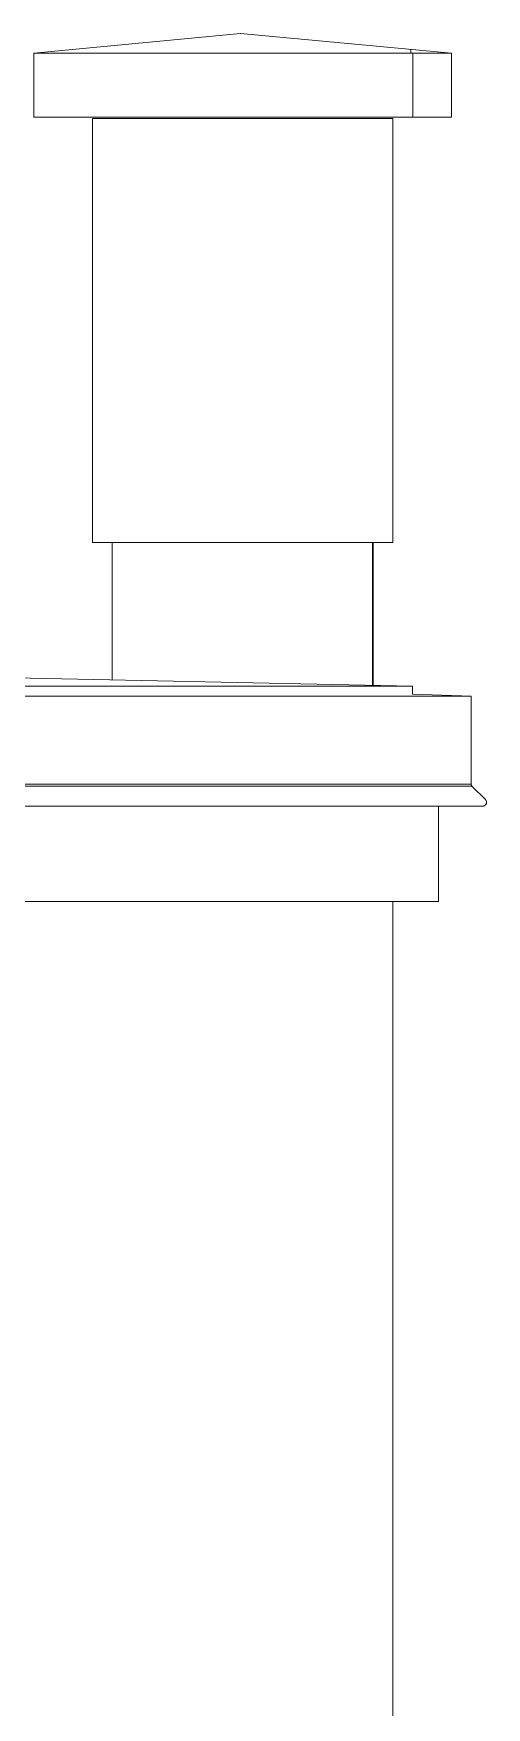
# Model space of a CAD drawing. Header units: millimetres. Extents: x -515342 to 330399, y -224905 to 507333.
# Drawn here: x 279253 to 279947, y 17983 to 20548 of the extents above; entities that cross this region are included whole.
import ezdxf

# ---------------------------------------------------------------- set-up
doc = ezdxf.new("R2010")
doc.units = ezdxf.units.MM
for name, color, linetype, lineweight in [('Крыша', 7, 'Continuous', 0), ('Крыша штриховка', 7, 'Continuous', 0), ('Ограждение', 7, 'Continuous', 0), ('Стены внутренние', 7, 'Continuous', 0), ('Стены наружные', 7, 'Continuous', 0), ('Стены штриховка поверхности', 7, 'Continuous', 0)]:
    doc.layers.add(name, color=color, linetype=linetype, lineweight=lineweight)

# ---------------------------------------------------------------- blocks, each defined once
blk = doc.blocks.new('Ограждение - Ограждение-9804452-О_АР_Эскиз_Фасад 1-12 копия 1')
at = {"layer": 'Ограждение'}
for p, q in [((56600, 17465), (48710, 17465)), ((56510, 17467.7), (56600, 17465)), ((56600, 17465), (56600, 17330)), ((48708.8, 17326.7), (56601.2, 17326.7)), ((56600, 17330), (48710, 17330)), ((56601.2, 17326.7), (56621.8, 17306.2)), ((48692.3, 17296.4), (56617.7, 17296.4))]:
    blk.add_line(p, q, dxfattribs=at)
blk.add_open_spline([(56600, 17330), (56600, 17329.6), (56600.1, 17328.8), (56600.5, 17327.7), (56600.9, 17327), (56601.2, 17326.7)], degree=3, dxfattribs=at)
blk.add_open_spline([(56621.8, 17306.2), (56622.1, 17305.8), (56622.7, 17305), (56623.3, 17303.6), (56623.5, 17302.1), (56623.3, 17300.9), (56623, 17299.9), (56622.7, 17299.3), (56622.3, 17298.7), (56622, 17298.3), (56621.7, 17298), (56621.3, 17297.7), (56620.9, 17297.4), (56620.5, 17297.1), (56619.9, 17296.8), (56619.3, 17296.6), (56618.8, 17296.5), (56618.4, 17296.4), (56618.1, 17296.4), (56617.8, 17296.4), (56617.7, 17296.4)], degree=3, knots=[0, 0, 0, 0, 0.0833333, 0.1666667, 0.25, 0.3333333, 0.375, 0.4166667, 0.4583333, 0.4791667, 0.5, 0.5416667, 0.5625, 0.5833333, 0.625, 0.6666667, 0.6875, 0.7083333, 0.7291667, 0.75, 0.75, 0.75, 0.75], dxfattribs=at)

msp = doc.modelspace()

# ---------------------------------------------------------------- hatches: boundary and pattern name
at = {"layer": 'Крыша штриховка'}
h = msp.add_hatch(dxfattribs=at)
h.set_pattern_fill('FP_106', color=256, style=0, pattern_type=2)
h.set_pattern_definition([(0, (288830.2, 20233.74), (0, 495.458), []), (90, (288830.2, 20233.7), (-900, 6e-14), [])])
h.paths.add_polyline_path([(279803.3997, 20517.9355), (279893.3997, 20517.9355), (279570.1764, 20547.9355), (279253.3997, 20517.9355), (279763.3997, 20517.9355)])
h = msp.add_hatch(dxfattribs=at)
h.set_pattern_fill('FP_105', color=256, style=0, pattern_type=2)
h.set_pattern_definition([(0, (288830, 15168), (0, 10000), []), (90, (288830.2, 15167.7), (-900, 6e-14), [])])
h.paths.add_polyline_path([(279503.3997, 20419.7355), (279893.3997, 20419.7355), (279893.3997, 20517.9355), (279253.3997, 20517.9355), (279253.3997, 20419.7355), (279430.9899, 20419.7355)])
h = msp.add_hatch(dxfattribs=at)
h.set_pattern_fill('FP_111', color=256, style=0, pattern_type=2)
h.set_pattern_definition([(0, (223323.4, 19442.05), (0, 202.549), []), (90, (223323.4, 19442.05), (-900, 6e-14), [])])
h.paths.add_polyline_path([(279833.3997, 19547.9355), (275963.3997, 19627.9355), (272123.3997, 19547.9355), (279430.9899, 19547.9355)])
at = {"layer": 'Стены штриховка поверхности'}
h = msp.add_hatch(dxfattribs=at)
h.set_pattern_fill('FP_214', color=256, style=0, pattern_type=2)
h.set_pattern_definition([(0, (279768, 15168), (0, 10000), []), (90, (279768.4, 15167.7), (-900, 6e-14), [])])
h.paths.add_polyline_path([(279773.3997, 19549.1758), (279773.3997, 19767.7355), (279383.3997, 19767.7355), (279383.3997, 19557.2378), (279763.3997, 19549.3825)])

# ---------------------------------------------------------------- linework, layer by layer
at = {"layer": 'Крыша'}
for p, q in [((279570.1764, 20547.9355), (279253.3997, 20517.9355)), ((279893.3997, 20517.9355), (279570.1764, 20547.9355)), ((279253.3997, 20419.7355), (279253.3997, 20517.9355)), ((279893.3997, 20517.9355), (279253.3997, 20517.9355)), ((279893.3997, 20419.7355), (279893.3997, 20517.9355)), ((279893.3997, 20419.7355), (279253.3997, 20419.7355)), ((279833.3997, 19547.9355), (275963.3997, 19627.9355)), ((279833.3997, 19547.9355), (272123.3997, 19547.9355)), ((279833.3997, 19535.4355), (279833.3997, 19547.9355))]:
    msp.add_line(p, q, dxfattribs=at)
at = {"layer": 'Стены внутренние'}
for p, q in [((279343.3997, 19767.7355), (279343.3997, 20417.7355)), ((279803.3997, 20417.7355), (279343.3997, 20417.7355)), ((279803.3997, 19767.7355), (279803.3997, 20417.7355)), ((279343.3997, 19767.7355), (279803.3997, 19767.7355)), ((279873.3997, 19217.7355), (279873.3997, 19364.3321)), ((272083.3997, 19217.7355), (279873.3997, 19217.7355)), ((279803.3997, 19217.7355), (279803.3997, 16921.4087))]:
    msp.add_line(p, q, dxfattribs=at)
at = {"layer": 'Стены наружные'}
for p, q in [((279373.3997, 19557.4445), (279373.3997, 19767.7355)), ((279773.3997, 19549.1758), (279773.3997, 19767.7355))]:
    msp.add_line(p, q, dxfattribs=at)

# ---------------------------------------------------------------- block references
at = {"layer": 'Ограждение'}
msp.add_blockref('Ограждение - Ограждение-9804452-О_АР_Эскиз_Фасад 1-12 копия 1', (223323.3997, 2067.7355), dxfattribs=at)

doc.saveas('drawing.dxf')
